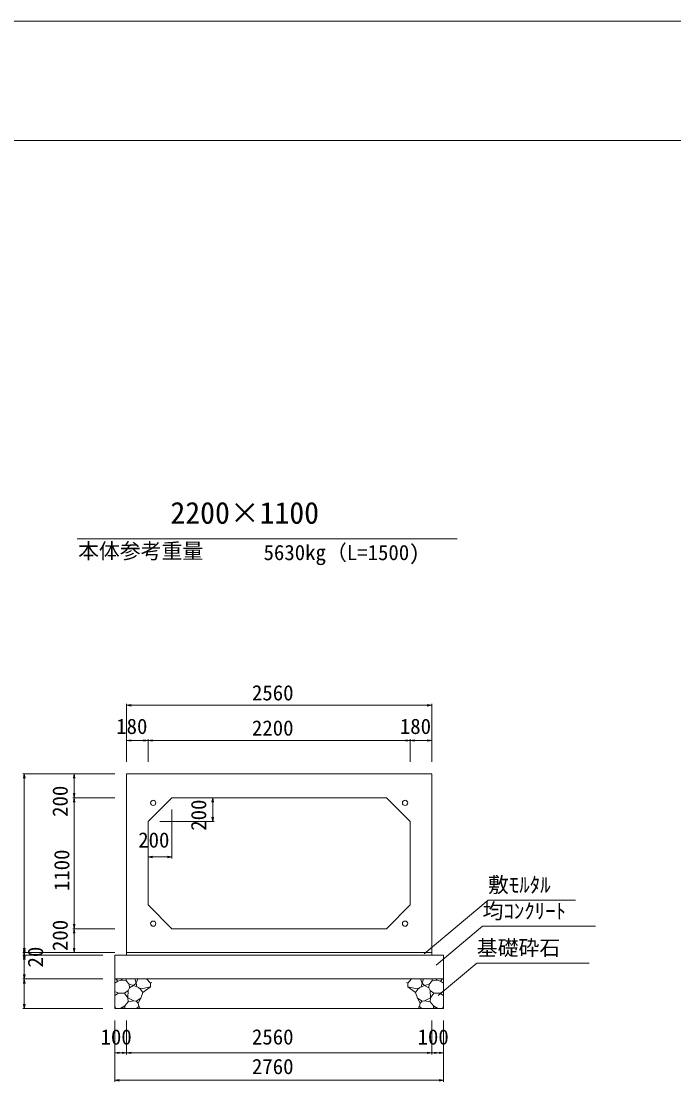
# Model space of a CAD drawing. Units: millimetres on the paper. Extents: x 0 to 841, y 0 to 594.
# Drawn here: x 212.4 to 321.9, y 416.1 to 594 of the extents above; entities that cross this region are included whole.
import ezdxf
from ezdxf.enums import TextEntityAlignment as Align

# ---------------------------------------------------------------- set-up
doc = ezdxf.new("R2010")
doc.units = ezdxf.units.MM
for name, color, linetype, lineweight in [('0_2', 7, 'Continuous', 9), ('D-STR-DIM（寸法）', 7, 'Continuous', 18), ('D-STR-HTXT（旗揚げ）', 4, 'Continuous', 18), ('D-STR-STRn（構造物）', 5, 'Continuous', 18), ('D-STR（構造物外形線）', 1, 'Continuous', 18), ('D-TTL(外枠）', 2, 'Continuous', 18), ('DEFPOINTS_3', 8, 'Continuous', 18)]:
    doc.layers.add(name, color=color, linetype=linetype, lineweight=lineweight)
doc.layers.add('D-STR-TXT（文字）', color=7, linetype='Continuous')
doc.styles.add('ＭＳ ゴシック', font='')
doc.styles.get('ＭＳ ゴシック').set_extended_font_data('MS Gothic')

msp = doc.modelspace()

# ---------------------------------------------------------------- linework, layer by layer
at = {"layer": '0_2'}
for p, q in [((230.051, 479.22), (230.801, 479.345)), ((230.801, 479.095), (230.051, 479.22)), ((280.501, 479.345), (281.251, 479.22)), ((281.251, 479.22), (280.501, 479.095)), ((230.051, 473.314), (230.801, 473.439)), ((232.901, 473.439), (233.651, 473.314)), ((233.651, 473.314), (234.401, 473.439)), ((276.901, 473.439), (277.651, 473.314)), ((277.651, 473.314), (278.401, 473.439)), ((280.501, 473.439), (281.251, 473.314)), ((230.801, 473.189), (230.051, 473.314)), ((233.651, 473.314), (232.901, 473.189)), ((234.401, 473.189), (233.651, 473.314)), ((277.651, 473.314), (276.901, 473.189)), ((278.401, 473.189), (277.651, 473.314)), ((281.251, 473.314), (280.501, 473.189)), ((212.755, 466.971), (212.88, 467.721)), ((212.88, 467.721), (213.005, 466.971)), ((221.141, 466.971), (221.266, 467.721)), ((221.266, 467.721), (221.391, 466.971)), ((221.266, 463.721), (221.141, 464.471)), ((221.391, 464.471), (221.266, 463.721)), ((221.141, 462.971), (221.266, 463.721)), ((221.266, 463.721), (221.391, 462.971)), ((221.266, 441.721), (221.141, 442.471)), ((221.141, 440.971), (221.266, 441.721)), ((221.391, 442.471), (221.266, 441.721)), ((221.266, 441.721), (221.391, 440.971)), ((212.88, 437.721), (212.755, 438.471)), ((212.88, 437.321), (212.755, 438.071)), ((213.005, 438.471), (212.88, 437.721)), ((213.005, 438.071), (212.88, 437.321)), ((221.266, 437.721), (221.141, 438.471)), ((221.391, 438.471), (221.266, 437.721)), ((212.755, 436.971), (212.88, 437.721)), ((212.755, 436.571), (212.88, 437.321)), ((212.88, 437.721), (213.005, 436.971)), ((212.88, 437.321), (213.005, 436.571)), ((212.88, 433.321), (212.755, 434.071)), ((212.755, 432.571), (212.88, 433.321)), ((213.005, 434.071), (212.88, 433.321)), ((212.88, 433.321), (213.005, 432.571)), ((212.88, 428.321), (212.755, 429.071)), ((213.005, 429.071), (212.88, 428.321)), ((228.051, 420.898), (228.801, 421.023)), ((228.801, 420.773), (228.051, 420.898)), ((229.301, 421.023), (230.051, 420.898)), ((230.051, 420.898), (229.301, 420.773)), ((230.051, 420.898), (230.801, 421.023)), ((230.801, 420.773), (230.051, 420.898)), ((280.501, 421.023), (281.251, 420.898)), ((281.251, 420.898), (280.501, 420.773)), ((281.251, 420.898), (282.001, 421.023)), ((282.001, 420.773), (281.251, 420.898)), ((282.501, 421.023), (283.251, 420.898)), ((283.251, 420.898), (282.501, 420.773)), ((228.051, 416.302), (228.801, 416.427)), ((282.501, 416.427), (283.251, 416.302)), ((228.801, 416.177), (228.051, 416.302)), ((283.251, 416.302), (282.501, 416.177))]:
    msp.add_line(p, q, dxfattribs=at)
at = {"layer": '0_2', "color": 9, "lineweight": 18}
for p, q in [((230.051, 479.22), (230.151, 479.22)), ((281.251, 479.22), (281.151, 479.22)), ((230.051, 473.314), (230.151, 473.314)), ((233.651, 473.314), (233.551, 473.314)), ((233.651, 473.314), (233.751, 473.314)), ((277.651, 473.314), (277.551, 473.314)), ((277.651, 473.314), (277.751, 473.314)), ((281.251, 473.314), (281.151, 473.314)), ((212.88, 467.721), (212.88, 467.621)), ((221.266, 467.721), (221.266, 467.621)), ((221.266, 463.721), (221.266, 463.821)), ((221.266, 463.721), (221.266, 463.621)), ((221.266, 441.721), (221.266, 441.821)), ((221.266, 441.721), (221.266, 441.621)), ((212.88, 437.721), (212.88, 437.821)), ((221.266, 437.721), (221.266, 437.821)), ((212.88, 437.721), (212.88, 437.621)), ((212.88, 437.321), (212.88, 437.421)), ((212.88, 437.321), (212.88, 437.221)), ((212.88, 433.321), (212.88, 433.421)), ((212.88, 433.321), (212.88, 433.221)), ((212.88, 428.321), (212.88, 428.421)), ((228.051, 420.898), (228.151, 420.898)), ((230.051, 420.898), (229.951, 420.898)), ((230.051, 420.898), (230.151, 420.898)), ((281.251, 420.898), (281.151, 420.898)), ((281.251, 420.898), (281.351, 420.898)), ((283.251, 420.898), (283.151, 420.898)), ((228.051, 416.302), (228.151, 416.302)), ((283.251, 416.302), (283.151, 416.302))]:
    msp.add_line(p, q, dxfattribs=at)
at = {"layer": 'D-STR-DIM（寸法）'}
for p, q in [((230.051, 469.721), (230.051, 479.47)), ((230.151, 479.22), (281.151, 479.22)), ((281.251, 469.721), (281.251, 479.47)), ((233.651, 469.721), (233.651, 473.564)), ((277.651, 469.721), (277.651, 473.564)), ((230.151, 473.314), (233.551, 473.314)), ((233.751, 473.314), (277.551, 473.314)), ((277.751, 473.314), (281.151, 473.314)), ((228.051, 467.721), (212.63, 467.721)), ((212.88, 467.621), (212.88, 437.821)), ((221.266, 463.821), (221.266, 467.621)), ((228.051, 463.721), (221.016, 463.721)), ((221.266, 441.821), (221.266, 463.621)), ((239.651, 463.721), (244.756, 463.721)), ((244.381, 462.971), (244.506, 463.721)), ((244.506, 463.721), (244.506, 463.621)), ((244.506, 463.721), (244.631, 462.971)), ((244.506, 459.821), (244.506, 463.621)), ((237.651, 461.721), (237.651, 453.522)), ((235.651, 459.721), (244.756, 459.721)), ((244.506, 459.721), (244.381, 460.471)), ((244.631, 460.471), (244.506, 459.721)), ((244.506, 459.721), (244.506, 459.821)), ((233.651, 457.721), (233.651, 453.522)), ((233.651, 453.772), (234.401, 453.897)), ((233.651, 453.772), (233.751, 453.772)), ((234.401, 453.647), (233.651, 453.772)), ((237.551, 453.772), (233.751, 453.772)), ((236.901, 453.897), (237.651, 453.772)), ((237.651, 453.772), (236.901, 453.647)), ((237.651, 453.772), (237.551, 453.772)), ((228.051, 441.721), (221.016, 441.721)), ((221.266, 437.821), (221.266, 441.621)), ((228.051, 437.721), (212.63, 437.721)), ((226.051, 437.321), (212.63, 437.321)), ((212.88, 437.621), (212.88, 437.421)), ((212.88, 437.221), (212.88, 433.421)), ((226.051, 433.321), (212.63, 433.321)), ((212.88, 433.221), (212.88, 428.421)), ((226.051, 428.321), (212.63, 428.321)), ((228.051, 426.321), (228.051, 416.052)), ((230.051, 426.321), (230.051, 420.648)), ((281.251, 426.321), (281.251, 420.648)), ((283.251, 426.321), (283.251, 416.052)), ((228.151, 420.898), (229.951, 420.898)), ((230.151, 420.898), (281.151, 420.898)), ((281.351, 420.898), (283.151, 420.898)), ((228.151, 416.302), (283.151, 416.302))]:
    msp.add_line(p, q, dxfattribs=at)
at = {"layer": 'D-STR-HTXT（旗揚げ）'}
for p, q in [((221.759, 507.135), (285.543, 507.135)), ((279.968, 437.532), (290.701, 446.55)), ((305.363, 446.55), (290.701, 446.55)), ((281.989, 435.597), (289.789, 442.15)), ((308.714, 442.15), (289.789, 442.15)), ((282.34, 430.54), (288.814, 435.979)), ((307.677, 435.979), (288.814, 435.979))]:
    msp.add_line(p, q, dxfattribs=at)
at = {"layer": 'D-STR-STRn（構造物）'}
for p, q in [((228.051, 437.321), (283.251, 437.321)), ((228.051, 437.321), (228.051, 428.321)), ((230.051, 437.721), (230.051, 437.321)), ((281.251, 437.721), (281.251, 437.321)), ((283.251, 437.321), (283.251, 428.321)), ((228.051, 433.321), (283.251, 433.321)), ((228.583, 432.925), (228.051, 432.612)), ((228.583, 432.925), (228.252, 433.321)), ((229.168, 433.114), (228.583, 432.925)), ((229.168, 433.114), (229.36, 433.321)), ((229.977, 432.984), (229.168, 433.114)), ((229.977, 432.984), (229.958, 433.321)), ((230.464, 432.452), (229.977, 432.984)), ((230.553, 431.833), (230.464, 432.452)), ((231.237, 432.186), (230.464, 432.452)), ((231.639, 432.603), (231.237, 432.186)), ((231.412, 433.321), (231.639, 432.603)), ((231.639, 432.603), (231.919, 433.321)), ((231.639, 432.603), (231.795, 431.98)), ((233.414, 433.321), (234.06, 432.6)), ((234.06, 432.6), (234.279, 432.709)), ((234.06, 432.6), (234.06, 432.009)), ((277.242, 432.6), (277.024, 432.709)), ((277.889, 433.321), (277.242, 432.6)), ((277.242, 432.6), (277.242, 432.009)), ((279.663, 432.603), (279.383, 433.321)), ((279.663, 432.603), (279.507, 431.98)), ((279.89, 433.321), (279.663, 432.603)), ((279.663, 432.603), (280.065, 432.186)), ((280.065, 432.186), (280.838, 432.452)), ((280.75, 431.833), (280.838, 432.452)), ((280.838, 432.452), (281.326, 432.984)), ((281.326, 432.984), (281.344, 433.321)), ((281.326, 432.984), (282.134, 433.114)), ((282.134, 433.114), (281.943, 433.321)), ((282.134, 433.114), (282.719, 432.925)), ((282.719, 432.925), (283.051, 433.321)), ((282.719, 432.925), (283.251, 432.612)), ((228.699, 430.911), (228.051, 431.184)), ((228.051, 430.543), (228.699, 430.911)), ((228.699, 430.911), (229.718, 430.894)), ((229.718, 430.894), (230.317, 431.36)), ((230.246, 430.16), (229.718, 430.894)), ((230.246, 430.16), (230.317, 431.36)), ((230.317, 431.36), (230.553, 431.833)), ((230.553, 431.833), (231.237, 432.186)), ((231.237, 432.186), (232.064, 431.88)), ((232.064, 431.88), (232.37, 431.59)), ((232.217, 431.735), (232.778, 431.681)), ((232.37, 431.59), (232.784, 431.039)), ((232.784, 431.039), (232.42, 430.067)), ((232.778, 431.681), (234.06, 432.009)), ((232.784, 431.039), (234.06, 432.009)), ((234.06, 432.009), (234.085, 432.003)), ((277.242, 432.009), (277.217, 432.003)), ((278.524, 431.681), (277.242, 432.009)), ((278.519, 431.039), (277.242, 432.009)), ((278.932, 431.59), (278.519, 431.039)), ((278.519, 431.039), (278.882, 430.067)), ((279.085, 431.735), (278.524, 431.681)), ((279.238, 431.88), (278.932, 431.59)), ((280.065, 432.186), (279.238, 431.88)), ((280.75, 431.833), (280.065, 432.186)), ((280.985, 431.36), (280.75, 431.833)), ((281.056, 430.16), (280.985, 431.36)), ((281.585, 430.894), (280.985, 431.36)), ((281.056, 430.16), (281.585, 430.894)), ((282.603, 430.911), (281.585, 430.894)), ((282.603, 430.911), (283.251, 431.184)), ((283.251, 430.543), (282.603, 430.911)), ((229.76, 428.786), (230.31, 429.484)), ((230.31, 429.484), (230.246, 430.16)), ((230.246, 430.16), (231.24, 429.622)), ((231.24, 429.622), (230.31, 429.484)), ((231.659, 429.591), (231.24, 429.622)), ((232.42, 430.067), (231.659, 429.591)), ((231.659, 429.591), (231.976, 429.267)), ((231.976, 429.267), (232.42, 430.067)), ((232.094, 428.697), (231.976, 429.267)), ((279.327, 429.267), (278.882, 430.067)), ((278.882, 430.067), (279.643, 429.591)), ((279.208, 428.697), (279.327, 429.267)), ((279.643, 429.591), (279.327, 429.267)), ((279.643, 429.591), (280.063, 429.622)), ((281.056, 430.16), (280.063, 429.622)), ((280.063, 429.622), (280.992, 429.484)), ((280.992, 429.484), (281.056, 430.16)), ((281.542, 428.786), (280.992, 429.484)), ((228.264, 428.321), (228.051, 428.765)), ((228.051, 428.321), (283.251, 428.321)), ((229.078, 428.412), (228.698, 428.321)), ((229.078, 428.412), (229.76, 428.786)), ((229.706, 428.436), (229.078, 428.412)), ((229.969, 428.321), (229.706, 428.436)), ((229.76, 428.786), (229.773, 428.438)), ((231.717, 428.321), (232.094, 428.697)), ((232.094, 428.697), (232.289, 428.516)), ((279.208, 428.697), (279.013, 428.516)), ((279.585, 428.321), (279.208, 428.697)), ((281.333, 428.321), (281.596, 428.436)), ((281.542, 428.786), (281.529, 428.438)), ((282.224, 428.412), (281.542, 428.786)), ((281.596, 428.436), (282.224, 428.412)), ((282.224, 428.412), (282.604, 428.321)), ((283.038, 428.321), (283.251, 428.765))]:
    msp.add_line(p, q, dxfattribs=at)
at = {"layer": 'D-STR（構造物外形線）'}
for p, q in [((230.051, 467.721), (281.251, 467.721)), ((230.051, 437.721), (230.051, 467.721)), ((281.251, 467.721), (281.251, 437.721)), ((233.651, 459.721), (237.651, 463.721)), ((237.651, 463.721), (273.651, 463.721)), ((273.651, 463.721), (277.651, 459.721)), ((233.651, 445.721), (233.651, 459.721)), ((277.651, 459.721), (277.651, 445.721)), ((237.651, 441.721), (233.651, 445.721)), ((277.651, 445.721), (273.651, 441.721)), ((273.651, 441.721), (237.651, 441.721)), ((281.251, 437.721), (230.051, 437.721))]:
    msp.add_line(p, q, dxfattribs=at)
for centre in [(234.52, 462.852), (276.782, 462.852), (234.52, 442.589), (276.782, 442.589)]:
    msp.add_circle(centre, 0.44, dxfattribs=at)
at = {"layer": 'D-TTL(外枠）'}
msp.add_line((25, 574), (820, 574), dxfattribs=at)
at = {"layer": 'DEFPOINTS_3'}
msp.add_line((0, 594), (841, 594), dxfattribs=at)

# ---------------------------------------------------------------- texts
at = {"layer": 'D-STR-DIM（寸法）', "style": 'ＭＳ ゴシック'}
for s, p in [('2560', (251.085, 479.27)), ('180', (228.307, 473.639)), ('180', (275.907, 473.639)), ('2200', (251.085, 473.364)), ('200', (231.999, 454.574)), ('100', (225.676, 421.521)), ('2560', (251.085, 421.534)), ('100', (278.876, 421.521)), ('2760', (251.085, 416.563))]:
    msp.add_text(s, height=2.566, dxfattribs=at).set_placement(p, align=Align.BOTTOM_LEFT)
for s, p in [('200', (220.941, 460.495)), ('200', (244.186, 458.171)), ('1100', (221.216, 448.039)), ('200', (220.941, 437.985)), ('20', (216.8, 435.229))]:
    msp.add_text(s, height=2.566, rotation=90, dxfattribs=at).set_placement(p, align=Align.BOTTOM_LEFT)
at = {"layer": 'D-STR-TXT（文字）', "style": 'ＭＳ ゴシック'}
for s, height, p in [('2200×1100', 3.666, (237.407, 508.584)), ('本体参考重量', 2.566, (221.913, 503.068)), ('5630kg（L=1500)', 2.566, (253.032, 502.805)), ('敷ﾓﾙﾀﾙ', 2.566, (290.701, 447.05)), ('均ｺﾝｸﾘｰﾄ', 2.566, (289.789, 442.65)), ('基礎砕石', 2.566, (288.814, 436.479))]:
    msp.add_text(s, height=height, dxfattribs=at).set_placement(p, align=Align.BOTTOM_LEFT)

doc.saveas('drawing.dxf')
